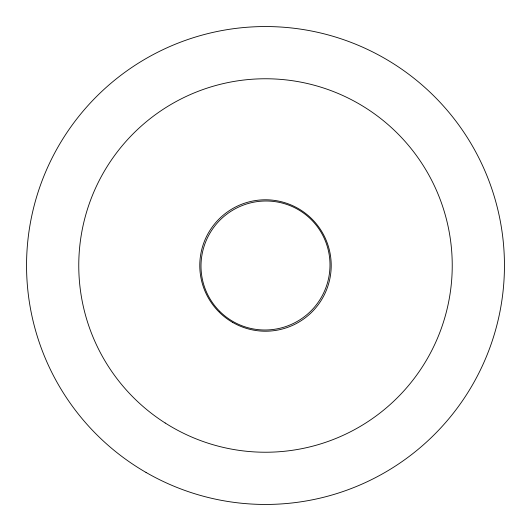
<?xml version="1.0" encoding="UTF-8"?>
<svg xmlns="http://www.w3.org/2000/svg" width="531" height="531" viewBox="0 0 531 531"><rect width="100%" height="100%" fill="white"/><g stroke="black" fill="none" stroke-linecap="round" stroke-linejoin="round"><path stroke-width="0.8" d="M146.025 472.437A238.95 238.95 0 0 0 504.45 265.5A238.95 238.95 0 0 0 146.025 58.563A238.95 238.95 0 0 0 146.025 472.437M165.181 423.001A186.739 186.739 0 0 0 452.06 273.631A186.739 186.739 0 0 0 179.259 99.868A186.739 186.739 0 0 0 165.181 423.001M232.644 322.41A65.711 65.711 0 0 0 331.211 265.5A65.711 65.711 0 0 0 232.644 208.59A65.711 65.711 0 0 0 232.644 322.41M219.688 311.312A64.981 64.291 -45 0 0 310.96 310.96A64.981 64.291 -45 0 0 311.312 219.688A64.981 64.291 -45 0 0 220.04 220.04A64.981 64.291 -45 0 0 219.688 311.312"/></g></svg>
